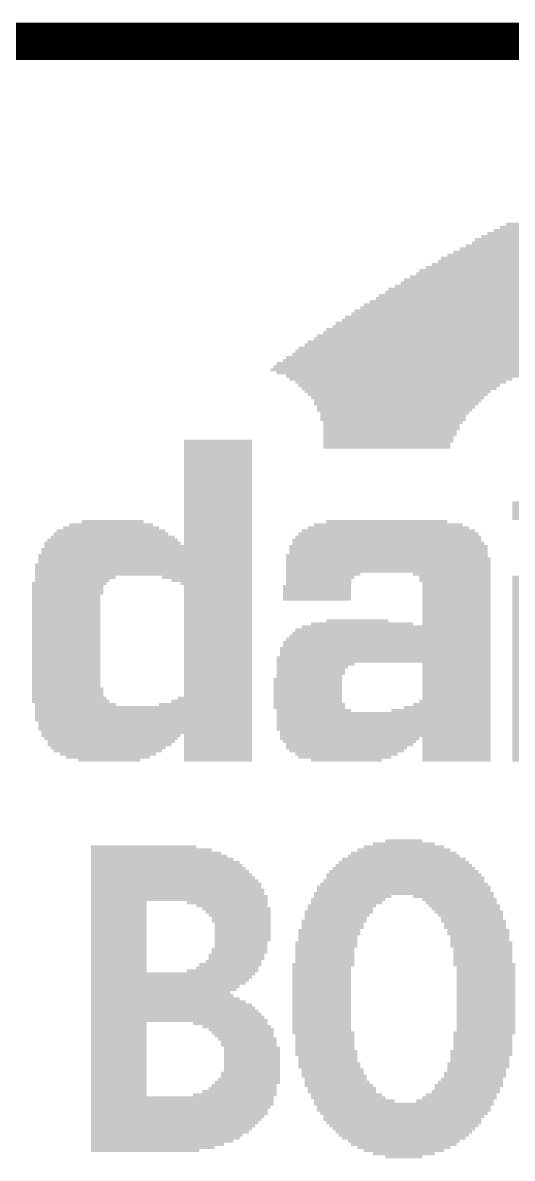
# Model space of a CAD drawing. Extents: x -11 to 71.5, y -12.5 to 39.9.
# Drawn here: x 54.79 to 58.13, y 10.53 to 18.29 of the extents above; entities that cross this region are included whole.
import ezdxf

# ---------------------------------------------------------------- set-up
doc = ezdxf.new("R2010")
doc.units = 0
doc.layers.add('1', color=12, linetype='CONTINUOUS')
doc.layers.add('21', color=40, linetype='CONTINUOUS')

# ---------------------------------------------------------------- blocks, each defined once
blk = doc.blocks.new('RECT')
blk.add_solid([(-0.5, -0.5), (0.5, -0.5), (-0.5, 0.5), (0.5, 0.5)])

msp = doc.modelspace()

# ---------------------------------------------------------------- linework, layer by layer
at = {"layer": '1', "const_width": 0.254}
msp.add_lwpolyline([(52.832, 18.161), (61.722, 18.161)], dxfattribs=at)

# ---------------------------------------------------------------- block references
at = {"layer": '21', "yscale": 0.0212}
for p, xscale in [((61.3703, 16.9115), 6.5614), ((61.3385, 16.8268), 6.8366), ((61.3491, 16.848), 6.7731), ((61.3491, 16.8692), 6.6884), ((61.3597, 16.8903), 6.6249), ((61.3174, 16.7633), 7.0059), ((61.328, 16.7845), 6.9424), ((61.328, 16.8057), 6.9001), ((61.2856, 16.6787), 7.281), ((61.2962, 16.6998), 7.2175), ((61.3068, 16.721), 7.1541), ((61.3174, 16.7422), 7.0906), ((61.2539, 16.594), 7.5139), ((61.2645, 16.6152), 7.4504), ((61.2751, 16.6363), 7.3869), ((61.2856, 16.6575), 7.3234), ((61.201, 16.5305), 7.6197), ((61.2221, 16.5517), 7.5774), ((61.2433, 16.5728), 7.535), ((61.1375, 16.4458), 7.7467), ((61.1481, 16.467), 7.7255), ((61.1692, 16.4882), 7.6832), ((61.1904, 16.5093), 7.6409), ((61.0634, 16.3612), 7.8949), ((61.0846, 16.3823), 7.8525), ((61.1057, 16.4035), 7.8102), ((61.1163, 16.4247), 7.789), ((61.0211, 16.2977), 7.9795), ((61.0316, 16.3188), 7.9584), ((61.0528, 16.34), 7.916), ((60.9576, 16.213), 8.1065), ((60.9681, 16.2342), 8.0853), ((60.9893, 16.2553), 8.043), ((60.9999, 16.2765), 8.0219), ((58.7352, 16.1284), 3.9157), ((60.9046, 16.1495), 8.2123), ((60.9258, 16.1707), 8.17), ((60.9364, 16.1919), 8.1488), ((58.4388, 16.0649), 3.5347), ((58.5235, 16.086), 3.6194), ((58.6082, 16.1072), 3.7464), ((58.1743, 15.9802), 3.2172), ((58.2378, 16.0014), 3.3019), ((58.3013, 16.0225), 3.3442), ((58.3648, 16.0437), 3.4289), ((57.4335, 15.9167), 1.9049), ((58.0684, 15.9379), 3.1325), ((57.3911, 15.8955), 1.7356), ((58.1108, 15.959), 3.1749), ((57.3911, 15.8744), 1.6086), ((57.37, 15.8532), 1.5239), ((57.37, 15.832), 1.4393), ((57.3594, 15.8109), 1.3758), ((57.3594, 15.7897), 1.3334), ((57.3488, 15.7685), 1.27), ((57.3488, 15.7474), 1.2276), ((57.3488, 15.7262), 1.1853), ((57.3488, 15.705), 1.143), ((57.3382, 15.6839), 1.1218), ((57.3382, 15.6627), 1.0795), ((57.3276, 15.6415), 1.0583), ((57.3276, 15.6204), 1.016), ((57.317, 15.5992), 0.9948), ((57.317, 15.578), 0.9948), ((57.317, 15.5569), 0.9525), ((57.3065, 15.5357), 0.9313), ((57.3065, 15.5145), 0.9313), ((56.1212, 15.4299), 0.4657), ((57.2853, 15.451), 0.889), ((57.2853, 15.4299), 0.889), ((57.2959, 15.4934), 0.9101), ((57.2959, 15.4722), 0.9101), ((56.1212, 15.4087), 0.4657), ((56.1212, 15.3876), 0.4657), ((56.1212, 15.3664), 0.4657), ((57.2747, 15.4087), 0.8678), ((57.2747, 15.3876), 0.8678), ((56.1212, 15.3452), 0.4657), ((56.1212, 15.3241), 0.4657), ((56.1212, 15.3029), 0.4657), ((56.1212, 15.2817), 0.4657), ((56.1212, 15.2606), 0.4657), ((56.1212, 15.2394), 0.4657), ((56.1212, 15.2182), 0.4657), ((56.1212, 15.1971), 0.4657), ((56.1212, 15.1759), 0.4657), ((56.1212, 15.1547), 0.4657), ((56.1212, 15.1336), 0.4657), ((56.1212, 15.1124), 0.4657), ((56.1212, 15.0912), 0.4657), ((56.1212, 15.0701), 0.4657), ((56.1212, 15.0489), 0.4657), ((56.1212, 15.0277), 0.4657), ((56.1212, 15.0066), 0.4657), ((56.1212, 14.9854), 0.4657), ((56.1212, 14.9642), 0.4657), ((58.3753, 15.0066), 0.4868), ((58.3753, 14.9854), 0.4868), ((58.3753, 14.9642), 0.4868), ((56.1212, 14.9431), 0.4657), ((56.1212, 14.9219), 0.4657), ((56.1212, 14.9007), 0.4657), ((58.3753, 14.9431), 0.4868), ((58.3753, 14.9219), 0.4868), ((58.3753, 14.9007), 0.4868), ((55.391, 14.8161), 0.7408), ((55.391, 14.8372), 0.6561), ((55.391, 14.8584), 0.5715), ((55.4015, 14.8796), 0.4233), ((56.1212, 14.8796), 0.4657), ((56.1212, 14.8584), 0.4657), ((56.1212, 14.8372), 0.4657), ((56.1212, 14.8161), 0.4657), ((57.2853, 14.8161), 1.1853), ((57.2853, 14.8372), 1.1006), ((57.2853, 14.8584), 1.016), ((57.2747, 14.8796), 0.8255), ((55.4015, 14.7314), 0.9313), ((55.4015, 14.7526), 0.889), ((55.4015, 14.7737), 0.8466), ((55.391, 14.7949), 0.7831), ((56.1212, 14.7949), 0.4657), ((56.1212, 14.7737), 0.4657), ((56.1212, 14.7526), 0.4657), ((56.1212, 14.7314), 0.4657), ((57.2747, 14.7526), 1.2911), ((57.2853, 14.7314), 1.3123), ((57.2853, 14.7737), 1.27), ((57.2853, 14.7949), 1.2276), ((55.6344, 14.6891), 1.4393), ((55.6344, 14.6679), 1.4393), ((55.6449, 14.7102), 1.4181), ((57.2853, 14.7102), 1.3546), ((57.2853, 14.6891), 1.3546), ((57.2853, 14.6679), 1.3546), ((55.6132, 14.5833), 1.4816), ((55.6238, 14.6467), 1.4604), ((55.6238, 14.6256), 1.4604), ((55.6238, 14.6044), 1.4604), ((57.2747, 14.6467), 1.3758), ((57.2853, 14.6256), 1.3969), ((57.2853, 14.6044), 1.3969), ((57.2853, 14.5833), 1.3969), ((55.1475, 14.4986), 0.5503), ((55.6132, 14.5621), 1.4816), ((55.6132, 14.5409), 1.4816), ((55.6132, 14.5198), 1.4816), ((56.0471, 14.4986), 0.6138), ((57.2853, 14.5621), 1.3969), ((57.2853, 14.5409), 1.3969), ((56.8408, 14.5198), 0.508), ((56.8196, 14.4986), 0.4657), ((57.7192, 14.5198), 0.5291), ((57.7404, 14.4986), 0.4868), ((58.3753, 14.4986), 0.4868), ((55.1052, 14.4563), 0.508), ((55.0946, 14.4351), 0.4868), ((55.1264, 14.4774), 0.508), ((56.0788, 14.4774), 0.5503), ((56.1106, 14.4563), 0.4868), ((56.1212, 14.4351), 0.4657), ((56.7985, 14.4351), 0.4656), ((56.8091, 14.4774), 0.4445), ((56.8091, 14.4563), 0.4445), ((57.7404, 14.4774), 0.4868), ((57.7509, 14.4563), 0.4657), ((57.7509, 14.4351), 0.4657), ((58.3753, 14.4774), 0.4868), ((58.3753, 14.4563), 0.4868), ((58.3753, 14.4351), 0.4868), ((55.0946, 14.4139), 0.4868), ((55.0946, 14.3928), 0.4868), ((55.084, 14.3716), 0.4656), ((55.084, 14.3504), 0.4656), ((56.1212, 14.4139), 0.4657), ((56.1212, 14.3928), 0.4657), ((56.1212, 14.3716), 0.4657), ((56.1212, 14.3504), 0.4657), ((56.7985, 14.4139), 0.4656), ((56.7985, 14.3928), 0.4656), ((56.7985, 14.3716), 0.4656), ((56.7985, 14.3504), 0.4656), ((57.7509, 14.4139), 0.4657), ((57.7509, 14.3928), 0.4657), ((57.7509, 14.3716), 0.4657), ((57.7509, 14.3504), 0.4657), ((58.3753, 14.4139), 0.4868), ((58.3753, 14.3928), 0.4868), ((58.3753, 14.3716), 0.4868), ((58.3753, 14.3504), 0.4868), ((55.084, 14.3293), 0.4656), ((55.084, 14.3081), 0.4656), ((55.084, 14.2869), 0.4656), ((55.084, 14.2658), 0.4656), ((56.1212, 14.3293), 0.4657), ((56.1212, 14.3081), 0.4657), ((56.1212, 14.2869), 0.4657), ((56.1212, 14.2658), 0.4657), ((57.7509, 14.3293), 0.4657), ((57.7509, 14.3081), 0.4657), ((57.7509, 14.2869), 0.4657), ((57.7509, 14.2658), 0.4657), ((58.3753, 14.3293), 0.4868), ((58.3753, 14.3081), 0.4868), ((58.3753, 14.2869), 0.4868), ((58.3753, 14.2658), 0.4868), ((55.084, 14.2446), 0.4656), ((55.084, 14.2234), 0.4656), ((55.084, 14.2023), 0.4656), ((56.1212, 14.2446), 0.4657), ((56.1212, 14.2234), 0.4657), ((56.1212, 14.2023), 0.4657), ((57.0736, 14.2023), 0.4233), ((57.7509, 14.2446), 0.4657), ((57.7509, 14.2234), 0.4657), ((57.7509, 14.2023), 0.4657), ((58.3753, 14.2446), 0.4868), ((58.3753, 14.2234), 0.4868), ((58.3753, 14.2023), 0.4868), ((55.084, 14.1811), 0.4656), ((55.084, 14.1599), 0.4656), ((55.084, 14.1388), 0.4656), ((55.084, 14.1176), 0.4656), ((56.1212, 14.1811), 0.4657), ((56.1212, 14.1599), 0.4657), ((56.1212, 14.1388), 0.4657), ((56.1212, 14.1176), 0.4657), ((57.3065, 14.1176), 1.3546), ((57.317, 14.1388), 1.3334), ((57.3382, 14.1599), 1.2911), ((57.1054, 14.1811), 0.6985), ((57.7509, 14.1811), 0.4657), ((58.3753, 14.1811), 0.4868), ((58.3753, 14.1599), 0.4868), ((58.3753, 14.1388), 0.4868), ((58.3753, 14.1176), 0.4868), ((55.084, 14.0964), 0.4656), ((55.084, 14.0753), 0.4656), ((55.084, 14.0541), 0.4656), ((55.084, 14.0329), 0.4656), ((56.1212, 14.0964), 0.4657), ((56.1212, 14.0753), 0.4657), ((56.1212, 14.0541), 0.4657), ((56.1212, 14.0329), 0.4657), ((57.2747, 14.0541), 1.4181), ((57.2747, 14.0329), 1.4181), ((57.2853, 14.0753), 1.3969), ((57.2959, 14.0964), 1.3758), ((58.3753, 14.0964), 0.4868), ((58.3753, 14.0753), 0.4868), ((58.3753, 14.0541), 0.4868), ((58.3753, 14.0329), 0.4868), ((55.084, 14.0118), 0.4656), ((55.084, 13.9906), 0.4656), ((55.084, 13.9694), 0.4656), ((56.1212, 14.0118), 0.4657), ((56.1212, 13.9906), 0.4657), ((56.1212, 13.9694), 0.4657), ((57.2641, 14.0118), 1.4393), ((57.2641, 13.9906), 1.4393), ((57.2641, 13.9694), 1.4393), ((58.3753, 14.0118), 0.4868), ((58.3753, 13.9906), 0.4868), ((58.3753, 13.9694), 0.4868), ((55.084, 13.9483), 0.4656), ((55.084, 13.9271), 0.4656), ((55.084, 13.9059), 0.4656), ((55.084, 13.8848), 0.4656), ((56.1212, 13.9483), 0.4657), ((56.1212, 13.9271), 0.4657), ((56.1212, 13.9059), 0.4657), ((56.1212, 13.8848), 0.4657), ((57.2535, 13.9483), 1.4604), ((57.2535, 13.9271), 1.4604), ((56.7667, 13.8848), 0.4868), ((56.7879, 13.9059), 0.5291), ((57.7509, 13.9059), 0.4657), ((57.7509, 13.8848), 0.4657), ((58.3753, 13.9483), 0.4868), ((58.3753, 13.9271), 0.4868), ((58.3753, 13.9059), 0.4868), ((58.3753, 13.8848), 0.4868), ((55.084, 13.8636), 0.4656), ((55.084, 13.8424), 0.4656), ((55.084, 13.8213), 0.4656), ((55.084, 13.8001), 0.4656), ((56.1212, 13.8636), 0.4657), ((56.1212, 13.8424), 0.4657), ((56.1212, 13.8213), 0.4657), ((56.1212, 13.8001), 0.4657), ((56.735, 13.8001), 0.4657), ((56.7561, 13.8636), 0.4656), ((56.7561, 13.8424), 0.4656), ((56.7456, 13.8213), 0.4445), ((57.7509, 13.8636), 0.4657), ((57.7509, 13.8424), 0.4657), ((57.7509, 13.8213), 0.4657), ((57.7509, 13.8001), 0.4657), ((58.3753, 13.8636), 0.4868), ((58.3753, 13.8424), 0.4868), ((58.3753, 13.8213), 0.4868), ((58.3753, 13.8001), 0.4868), ((55.084, 13.7789), 0.4656), ((55.084, 13.7578), 0.4656), ((55.0946, 13.7366), 0.4868), ((56.1212, 13.7789), 0.4657), ((56.1212, 13.7578), 0.4657), ((56.1212, 13.7366), 0.4657), ((56.735, 13.7789), 0.4657), ((56.735, 13.7578), 0.4657), ((56.735, 13.7366), 0.4657), ((57.7509, 13.7789), 0.4657), ((57.7509, 13.7578), 0.4657), ((57.7509, 13.7366), 0.4657), ((58.3753, 13.7789), 0.4868), ((58.3753, 13.7578), 0.4868), ((58.3753, 13.7366), 0.4868), ((55.0946, 13.7155), 0.4868), ((55.0946, 13.6943), 0.4868), ((55.1052, 13.6731), 0.508), ((55.1158, 13.652), 0.5291), ((56.0788, 13.652), 0.5503), ((56.1, 13.6731), 0.508), ((56.1212, 13.7155), 0.4657), ((56.1212, 13.6943), 0.4657), ((56.735, 13.7155), 0.4657), ((56.735, 13.6943), 0.4657), ((56.735, 13.6731), 0.4657), ((56.735, 13.652), 0.4657), ((57.7404, 13.652), 0.4868), ((57.7509, 13.7155), 0.4657), ((57.7509, 13.6943), 0.4657), ((57.7509, 13.6731), 0.4657), ((58.3753, 13.7155), 0.4868), ((58.3753, 13.6943), 0.4868), ((58.3753, 13.6731), 0.4868), ((58.3753, 13.652), 0.4868), ((55.1475, 13.6308), 0.5503), ((55.6132, 13.6096), 1.4816), ((55.6132, 13.5885), 1.4816), ((55.6132, 13.5673), 1.4816), ((56.0365, 13.6308), 0.635), ((56.7456, 13.6308), 0.4868), ((56.7456, 13.6096), 0.4868), ((56.7773, 13.5885), 0.508), ((57.2535, 13.5673), 1.4604), ((57.6451, 13.5885), 0.6773), ((57.6874, 13.6096), 0.5926), ((57.7192, 13.6308), 0.5291), ((58.3753, 13.6308), 0.4868), ((58.3753, 13.6096), 0.4868), ((58.3753, 13.5885), 0.4868), ((58.3753, 13.5673), 0.4868), ((55.6132, 13.5461), 1.4816), ((55.6132, 13.525), 1.4816), ((55.6238, 13.5038), 1.4604), ((57.2535, 13.5461), 1.4604), ((57.2535, 13.525), 1.4604), ((57.2535, 13.5038), 1.4604), ((58.3753, 13.5461), 0.4868), ((58.3753, 13.525), 0.4868), ((58.3753, 13.5038), 0.4868), ((55.6238, 13.4826), 1.4604), ((55.6238, 13.4615), 1.4604), ((55.6344, 13.4403), 1.4393), ((55.391, 13.4191), 0.9525), ((56.1212, 13.4191), 0.4657), ((57.2535, 13.4826), 1.4604), ((57.2535, 13.4615), 1.4604), ((57.2641, 13.4403), 1.4393), ((57.2641, 13.4191), 1.4393), ((58.3753, 13.4826), 0.4868), ((58.3753, 13.4615), 0.4868), ((58.3753, 13.4403), 0.4868), ((58.3753, 13.4191), 0.4868), ((55.391, 13.398), 0.9101), ((55.391, 13.3768), 0.8678), ((55.3804, 13.3556), 0.8466), ((55.3698, 13.3345), 0.7831), ((56.1212, 13.398), 0.4657), ((56.1212, 13.3768), 0.4657), ((56.1212, 13.3556), 0.4657), ((56.1212, 13.3345), 0.4657), ((57.0207, 13.398), 0.9525), ((57.0207, 13.3768), 0.9101), ((57.0207, 13.3556), 0.8678), ((56.9996, 13.3345), 0.8255), ((57.7509, 13.398), 0.4657), ((57.7509, 13.3768), 0.4657), ((57.7509, 13.3556), 0.4657), ((57.7509, 13.3345), 0.4657), ((58.3753, 13.398), 0.4868), ((58.3753, 13.3768), 0.4868), ((58.3753, 13.3556), 0.4868), ((58.3753, 13.3345), 0.4868), ((55.3698, 13.3133), 0.7408), ((55.3698, 13.2921), 0.6561), ((55.3698, 13.271), 0.5715), ((56.1212, 13.3133), 0.4657), ((56.1212, 13.2921), 0.4657), ((56.1212, 13.271), 0.4657), ((56.9996, 13.3133), 0.7831), ((56.9996, 13.2921), 0.6985), ((56.989, 13.271), 0.635), ((57.7509, 13.3133), 0.4657), ((57.7509, 13.2921), 0.4657), ((57.7509, 13.271), 0.4657), ((58.3753, 13.3133), 0.4868), ((58.3753, 13.2921), 0.4868), ((58.3753, 13.271), 0.4868), ((55.3804, 13.2498), 0.4233), ((56.1212, 13.2498), 0.4657), ((56.9996, 13.2498), 0.4868), ((57.7509, 13.2498), 0.4657), ((58.3753, 13.2498), 0.4868), ((55.6661, 12.636), 0.8255), ((55.6132, 12.6572), 0.7196), ((57.3911, 12.636), 0.635), ((57.3911, 12.6572), 0.5503), ((57.3911, 12.6783), 0.4233), ((57.3911, 12.6995), 0.254), ((55.6979, 12.6148), 0.889), ((55.719, 12.5937), 0.9313), ((55.7402, 12.5725), 0.9736), ((57.3911, 12.5725), 0.8466), ((57.3911, 12.5937), 0.762), ((57.3911, 12.6148), 0.7196), ((55.7825, 12.509), 1.0583), ((55.7614, 12.5513), 1.016), ((55.7719, 12.5302), 1.0371), ((55.7931, 12.4878), 1.0795), ((57.3911, 12.4878), 1.016), ((57.3911, 12.509), 0.9736), ((57.3911, 12.5302), 0.9313), ((57.3911, 12.5513), 0.889), ((55.8354, 12.4032), 1.1641), ((55.8037, 12.4667), 1.1006), ((55.8143, 12.4455), 1.1218), ((55.8249, 12.4243), 1.143), ((57.3911, 12.4032), 1.143), ((57.3911, 12.4243), 1.1006), ((57.3911, 12.4667), 1.0583), ((57.4017, 12.4455), 1.0795), ((55.8354, 12.382), 1.1641), ((55.846, 12.3608), 1.1853), ((55.846, 12.3397), 1.1853), ((57.3911, 12.3397), 1.2276), ((57.3911, 12.382), 1.1853), ((57.3911, 12.3608), 1.1853), ((55.8566, 12.3185), 1.2065), ((55.8566, 12.2973), 1.2065), ((55.4439, 12.2762), 0.381), ((55.4439, 12.255), 0.381), ((56.1847, 12.2762), 0.5503), ((56.2164, 12.255), 0.4868), ((56.9678, 12.255), 0.4656), ((57.0101, 12.2973), 0.508), ((56.9996, 12.2762), 0.4868), ((57.0419, 12.3185), 0.5291), ((57.7298, 12.3185), 0.5503), ((57.7721, 12.2973), 0.508), ((57.7827, 12.2762), 0.4868), ((57.8039, 12.255), 0.4868), ((55.4439, 12.2338), 0.381), ((55.4439, 12.2127), 0.381), ((55.4439, 12.1915), 0.381), ((55.4439, 12.1703), 0.381), ((56.2482, 12.2338), 0.4657), ((56.2587, 12.2127), 0.4445), ((56.2693, 12.1915), 0.4233), ((56.2799, 12.1703), 0.4022), ((56.9466, 12.2127), 0.4656), ((56.9361, 12.1915), 0.4445), ((56.9255, 12.1703), 0.4233), ((56.9572, 12.2338), 0.4445), ((57.8144, 12.2338), 0.4656), ((57.8356, 12.2127), 0.4657), ((57.8462, 12.1915), 0.4445), ((57.8568, 12.1703), 0.4233), ((55.4439, 12.1492), 0.381), ((55.4439, 12.128), 0.381), ((55.4439, 12.1068), 0.381), ((56.2799, 12.1492), 0.4022), ((56.2905, 12.128), 0.381), ((56.2905, 12.1068), 0.381), ((56.9149, 12.1492), 0.4445), ((56.9043, 12.128), 0.4233), ((56.9043, 12.1068), 0.4233), ((57.8674, 12.1492), 0.4445), ((57.8779, 12.128), 0.4233), ((57.8779, 12.1068), 0.4233), ((55.4439, 12.0857), 0.381), ((55.4439, 12.0645), 0.381), ((55.4439, 12.0434), 0.381), ((55.4439, 12.0222), 0.381), ((56.2905, 12.0857), 0.381), ((56.2905, 12.0645), 0.381), ((56.2905, 12.0434), 0.381), ((56.2905, 12.0222), 0.381), ((56.8831, 12.0857), 0.4233), ((56.8831, 12.0645), 0.4233), ((56.8726, 12.0434), 0.4021), ((56.8726, 12.0222), 0.4021), ((57.8991, 12.0857), 0.4233), ((57.8991, 12.0645), 0.4233), ((57.9097, 12.0434), 0.4022), ((57.9097, 12.0222), 0.4022), ((55.4439, 12.001), 0.381), ((55.4439, 11.9799), 0.381), ((55.4439, 11.9587), 0.381), ((55.4439, 11.9375), 0.381), ((56.2693, 11.9587), 0.381), ((56.2693, 11.9375), 0.381), ((56.2799, 12.001), 0.3598), ((56.2799, 11.9799), 0.3598), ((56.8514, 11.9587), 0.4022), ((56.8514, 11.9375), 0.4022), ((56.862, 12.001), 0.4233), ((56.862, 11.9799), 0.4233), ((57.9203, 12.001), 0.4233), ((57.9203, 11.9799), 0.4233), ((57.9308, 11.9587), 0.4022), ((57.9308, 11.9375), 0.4022), ((55.4439, 11.9164), 0.381), ((55.4439, 11.8952), 0.381), ((55.4439, 11.874), 0.381), ((56.227, 11.874), 0.381), ((56.2482, 11.9164), 0.381), ((56.2482, 11.8952), 0.381), ((56.8514, 11.9164), 0.4022), ((56.8514, 11.8952), 0.4022), ((56.8514, 11.874), 0.4022), ((57.9308, 11.9164), 0.4022), ((57.9308, 11.8952), 0.4022), ((57.9308, 11.874), 0.4022), ((55.4439, 11.8529), 0.381), ((55.4439, 11.8317), 0.381), ((55.4439, 11.8105), 0.381), ((55.8143, 11.7894), 1.1218), ((56.1529, 11.8105), 0.4868), ((56.1847, 11.8317), 0.4233), ((56.2058, 11.8529), 0.4233), ((56.8302, 11.8317), 0.4022), ((56.8302, 11.8105), 0.4022), ((56.8302, 11.7894), 0.4022), ((56.8408, 11.8529), 0.4233), ((57.9414, 11.8529), 0.4233), ((57.952, 11.8317), 0.4022), ((57.952, 11.8105), 0.4022), ((57.952, 11.7894), 0.4022), ((55.7825, 11.7259), 1.0583), ((55.8037, 11.7682), 1.1006), ((55.7931, 11.747), 1.0795), ((55.7614, 11.7047), 1.016), ((56.8302, 11.7682), 0.4022), ((56.8302, 11.747), 0.4022), ((56.8302, 11.7259), 0.4022), ((56.8302, 11.7047), 0.4022), ((57.952, 11.7682), 0.4022), ((57.952, 11.747), 0.4022), ((57.952, 11.7259), 0.4022), ((57.952, 11.7047), 0.4022), ((55.7296, 11.6624), 0.9525), ((55.7508, 11.6835), 0.9948), ((55.7402, 11.6412), 0.9736), ((56.8302, 11.6835), 0.4022), ((56.8302, 11.6624), 0.4022), ((56.8302, 11.6412), 0.4022), ((57.952, 11.6835), 0.4022), ((57.952, 11.6624), 0.4022), ((57.952, 11.6412), 0.4022), ((55.7825, 11.5989), 1.0583), ((55.7614, 11.62), 1.016), ((55.8037, 11.5777), 1.1006), ((55.8143, 11.5565), 1.1218), ((56.8302, 11.62), 0.4022), ((56.8302, 11.5989), 0.4022), ((56.8302, 11.5777), 0.4022), ((56.8302, 11.5565), 0.4022), ((57.952, 11.62), 0.4022), ((57.952, 11.5989), 0.4022), ((57.952, 11.5777), 0.4022), ((57.952, 11.5565), 0.4022), ((55.8354, 11.5142), 1.1641), ((55.846, 11.493), 1.1853), ((55.8566, 11.4719), 1.2065), ((55.8249, 11.5354), 1.143), ((56.8302, 11.5354), 0.4022), ((56.8302, 11.5142), 0.4022), ((56.8302, 11.493), 0.4022), ((56.8302, 11.4719), 0.4022), ((57.952, 11.5354), 0.4022), ((57.952, 11.5142), 0.4022), ((57.952, 11.493), 0.4022), ((57.952, 11.4719), 0.4022), ((55.4439, 11.4507), 0.381), ((55.4439, 11.4295), 0.381), ((55.4439, 11.4084), 0.381), ((56.2058, 11.4507), 0.508), ((56.2482, 11.4295), 0.4657), ((56.2799, 11.4084), 0.4445), ((56.8302, 11.4507), 0.4022), ((56.8302, 11.4295), 0.4022), ((56.8302, 11.4084), 0.4022), ((57.952, 11.4507), 0.4022), ((57.952, 11.4295), 0.4022), ((57.952, 11.4084), 0.4022), ((55.4439, 11.3872), 0.381), ((55.4439, 11.366), 0.381), ((55.4439, 11.3449), 0.381), ((55.4439, 11.3237), 0.381), ((56.2905, 11.3872), 0.4233), ((56.3011, 11.366), 0.4022), ((56.3222, 11.3449), 0.4022), ((56.3328, 11.3237), 0.381), ((56.8408, 11.3872), 0.4233), ((56.8514, 11.366), 0.4022), ((56.8514, 11.3449), 0.4022), ((56.8514, 11.3237), 0.4022), ((57.9308, 11.366), 0.4022), ((57.9308, 11.3449), 0.4022), ((57.9308, 11.3237), 0.4022), ((57.9414, 11.3872), 0.4233), ((55.4439, 11.3025), 0.381), ((55.4439, 11.2814), 0.381), ((55.4439, 11.2602), 0.381), ((55.4439, 11.2391), 0.381), ((56.3328, 11.3025), 0.381), ((56.354, 11.2814), 0.381), ((56.354, 11.2602), 0.381), ((56.354, 11.2391), 0.381), ((56.8514, 11.3025), 0.4022), ((56.8514, 11.2814), 0.4022), ((56.862, 11.2602), 0.4233), ((56.862, 11.2391), 0.4233), ((57.9203, 11.2602), 0.4233), ((57.9203, 11.2391), 0.4233), ((57.9308, 11.3025), 0.4022), ((57.9308, 11.2814), 0.4022), ((55.4439, 11.2179), 0.381), ((55.4439, 11.1967), 0.381), ((55.4439, 11.1756), 0.381), ((56.354, 11.2179), 0.381), ((56.354, 11.1967), 0.381), ((56.354, 11.1756), 0.381), ((56.8726, 11.2179), 0.4021), ((56.8726, 11.1967), 0.4021), ((56.8831, 11.1756), 0.4233), ((57.8991, 11.1756), 0.4233), ((57.9097, 11.2179), 0.4022), ((57.9097, 11.1967), 0.4022), ((55.4439, 11.1544), 0.381), ((55.4439, 11.1332), 0.381), ((55.4439, 11.1121), 0.381), ((55.4439, 11.0909), 0.381), ((56.3434, 11.1121), 0.4022), ((56.3434, 11.0909), 0.4022), ((56.354, 11.1544), 0.381), ((56.354, 11.1332), 0.381), ((56.8831, 11.1544), 0.4233), ((56.9043, 11.1332), 0.4233), ((56.9043, 11.1121), 0.4233), ((56.9149, 11.0909), 0.4445), ((57.8779, 11.1121), 0.4233), ((57.8779, 11.0909), 0.4233), ((57.8991, 11.1544), 0.4233), ((57.8885, 11.1332), 0.4022), ((55.4439, 11.0697), 0.381), ((55.4439, 11.0486), 0.381), ((55.4439, 11.0274), 0.381), ((55.4439, 11.0062), 0.381), ((56.2905, 11.0062), 0.4657), ((56.3011, 11.0274), 0.4445), ((56.3222, 11.0486), 0.4445), ((56.3328, 11.0697), 0.4233), ((56.9466, 11.0274), 0.4656), ((56.9255, 11.0697), 0.4233), ((56.9361, 11.0486), 0.4445), ((56.9678, 11.0062), 0.4656), ((57.8356, 11.0274), 0.4657), ((57.825, 11.0062), 0.4445), ((57.8462, 11.0486), 0.4445), ((57.8568, 11.0697), 0.4233), ((55.4439, 10.9851), 0.381), ((55.4439, 10.9639), 0.381), ((55.8778, 10.9427), 1.2488), ((56.2376, 10.9639), 0.5715), ((56.2693, 10.9851), 0.508), ((56.9678, 10.9851), 0.4656), ((57.0101, 10.9427), 0.508), ((56.9996, 10.9639), 0.4868), ((57.7721, 10.9427), 0.508), ((57.7827, 10.9639), 0.4868), ((57.8144, 10.9851), 0.4656), ((55.8566, 10.8581), 1.2065), ((55.8778, 10.9216), 1.2488), ((55.8778, 10.9004), 1.2488), ((55.8672, 10.8792), 1.2276), ((57.0525, 10.9216), 0.5503), ((57.3911, 10.9004), 1.2276), ((57.3911, 10.8792), 1.1853), ((57.3911, 10.8581), 1.1853), ((57.7404, 10.9216), 0.5291), ((55.8566, 10.8369), 1.2065), ((55.846, 10.8157), 1.1853), ((55.8354, 10.7946), 1.1641), ((55.8249, 10.7734), 1.143), ((57.3911, 10.8369), 1.143), ((57.3805, 10.7946), 1.0795), ((57.3911, 10.8157), 1.1006), ((57.3911, 10.7734), 1.0583), ((55.8143, 10.7522), 1.1218), ((55.8037, 10.7311), 1.1006), ((55.7931, 10.7099), 1.0795), ((57.3911, 10.7522), 1.016), ((57.3911, 10.7311), 0.9736), ((57.3911, 10.7099), 0.9313), ((55.7084, 10.6252), 0.9101), ((55.7719, 10.6887), 1.0371), ((55.7614, 10.6676), 1.016), ((55.7402, 10.6464), 0.9736), ((57.3911, 10.6887), 0.889), ((57.3911, 10.6676), 0.8466), ((57.3911, 10.6464), 0.762), ((57.3911, 10.6252), 0.7196), ((55.6767, 10.6041), 0.8466), ((55.6238, 10.5829), 0.7408), ((57.3911, 10.6041), 0.635), ((57.3911, 10.5829), 0.5503), ((57.3911, 10.5617), 0.4233), ((57.3911, 10.5406), 0.254)]:
    msp.add_blockref('RECT', p, dxfattribs=dict(at, xscale=xscale))

doc.saveas('drawing.dxf')
